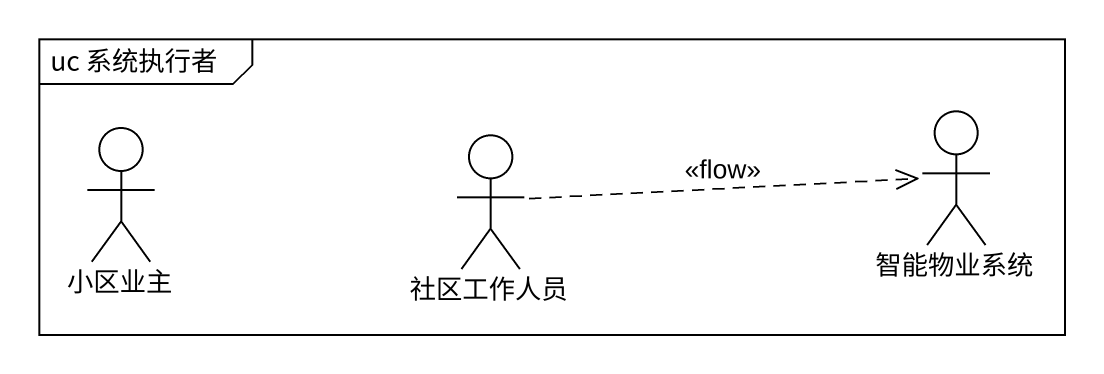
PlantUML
@startuml
mainframe uc 系统执行者
actor 小区业主
actor 社区工作人员
actor 智能物业系统
社区工作人员 .right.> 智能物业系统 : <<flow>>
@enduml
